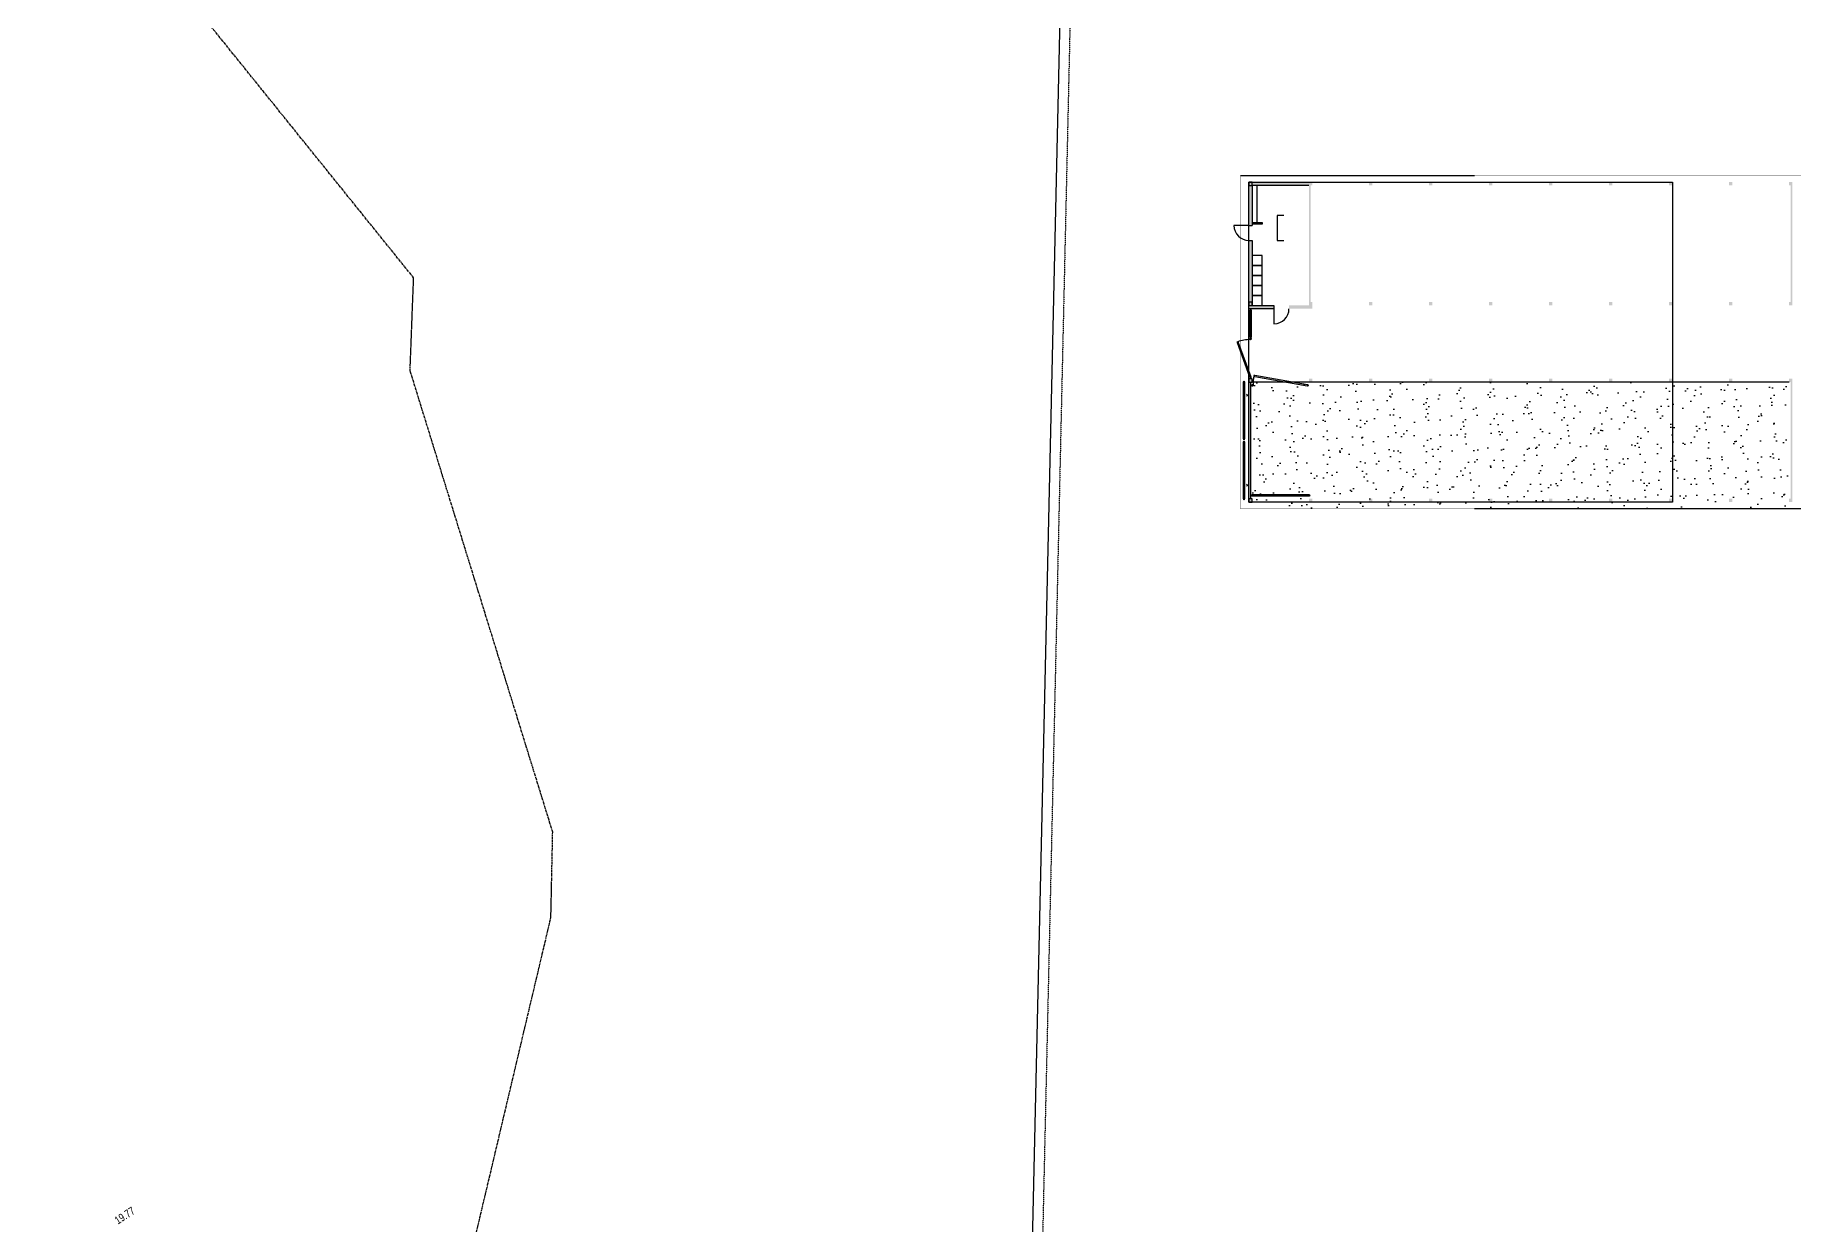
# Model space of a CAD drawing. Header units: inches. Extents: x -625442 to 34963, y -27993 to 66986.
# Drawn here: x -451844 to -447608, y 33064 to 35919 of the extents above; entities that cross this region are included whole.
import ezdxf
from ezdxf.enums import TextEntityAlignment as Align

# ---------------------------------------------------------------- set-up
doc = ezdxf.new("R2010")
doc.units = ezdxf.units.IN
doc.header["$LTSCALE"] = 0.5
doc.header["$MEASUREMENT"] = 0
for name, pattern in [('DIVIDE2', [0.625, 0.25, -0.125, 0, -0.125, 0, -0.125]), ('HIDDEN', [0.375, 0.25, -0.125]), ('PHANTOM', [20, 10, -2, 2, -2, 2, -2])]:
    doc.linetypes.add(name, pattern=pattern)
for name, color, linetype in [('0-TEXT', 30, 'Continuous'), ('A-ANNO-SYMB', 254, 'Continuous'), ('A-BLDG-ELEV-HIDN', 252, 'HIDDEN'), ('A-DOOR', 51, 'Continuous'), ('A-ELEV-PATT-SH30', 201, 'Continuous'), ('A-FLOR-BELO-LGHT', 143, 'Continuous'), ('A-WALL-OTLN', 90, 'Continuous'), ('FEMA FLOOD ZONE', 190, 'PHANTOM'), ('FENCE', 7, 'FEN_LINE'), ('P-BELOW-LIGHT', 143, 'Continuous'), ('P-FURNITURE', 201, 'Continuous'), ('SECTION LINE', 101, 'DIVIDE2'), ('SPOT ELEVATION TEXT', 252, 'Continuous')]:
    doc.layers.add(name, color=color, linetype=linetype)
doc.styles.add('BLDG', font='IC-Romans.shx', dxfattribs={"width": 0.8})
doc.styles.get("Standard").update_dxf_attribs({"font": 'Arial.ttf'})
doc.linetypes.add('FEN_LINE', pattern='A,0.5,-0.2,[" X ",Standard,S=0.1,R=0,X=-0.1,Y=-0.05],-0.25', length=0.95)

msp = doc.modelspace()

# ---------------------------------------------------------------- hatches: boundary and pattern name
at = {"layer": 'A-ANNO-SYMB', "ltscale": 0.5}
h = msp.add_hatch(dxfattribs=at)
h.set_pattern_fill('ANSI31', color=256)
h.set_pattern_definition([(45, (-490512.90022, -16205.5009), (-0.08838834765, 0.08838834765), [])])
h.paths.add_polyline_path([(-448923.57434, 34806.67864), (-448931.57434, 34806.67864), (-448931.57434, 34798.67864), (-448923.57434, 34798.67864)])
h.paths.add_polyline_path([(-448927.57434, 35086.67864), (-448931.57434, 35086.67864), (-448931.57434, 34806.67864), (-448927.57434, 34806.67864)])
h.paths.add_polyline_path([(-448779.57434, 34806.67864), (-448787.57434, 34806.67864), (-448787.57434, 34798.67864), (-448779.57434, 34798.67864)])
h.paths.add_polyline_path([(-448923.57434, 35094.67864), (-448931.57434, 35094.67864), (-448931.57434, 35086.67864), (-448927.57434, 35086.67864), (-448923.57434, 35086.67864)])
h.paths.add_polyline_path([(-448779.57434, 35094.67864), (-448787.57434, 35094.67864), (-448787.57434, 35086.67864), (-448779.57434, 35086.67864)])
h.paths.add_polyline_path([(-448635.57434, 35094.67864), (-448643.57434, 35094.67864), (-448643.57434, 35086.67864), (-448635.57434, 35086.67864)])
h.paths.add_polyline_path([(-448635.57434, 34806.67864), (-448643.57434, 34806.67864), (-448643.57434, 34798.67864), (-448635.57434, 34798.67864)])
h.paths.add_polyline_path([(-448491.57434, 34806.67864), (-448499.57434, 34806.67864), (-448499.57434, 34798.67864), (-448491.57434, 34798.67864)])
h.paths.add_polyline_path([(-448491.57434, 35094.67864), (-448499.57434, 35094.67864), (-448499.57434, 35086.67864), (-448491.57434, 35086.67864)])
h.paths.add_polyline_path([(-448347.57434, 35094.67864), (-448355.57434, 35094.67864), (-448355.57434, 35086.67864), (-448347.57434, 35086.67864)])
h.paths.add_polyline_path([(-448347.57434, 34806.67864), (-448355.57434, 34806.67864), (-448355.57434, 34798.67864), (-448347.57434, 34798.67864)])
h.paths.add_polyline_path([(-448203.57434, 34806.67864), (-448211.57434, 34806.67864), (-448211.57434, 34798.67864), (-448203.57434, 34798.67864)])
h.paths.add_polyline_path([(-448203.57434, 35094.67864), (-448211.57434, 35094.67864), (-448211.57434, 35086.67864), (-448203.57434, 35086.67864)])
h.paths.add_polyline_path([(-448059.57434, 35094.67864), (-448067.57434, 35094.67864), (-448067.57434, 35086.67864), (-448059.57434, 35086.67864)])
h.paths.add_polyline_path([(-448059.57434, 34806.67864), (-448067.57434, 34806.67864), (-448067.57434, 34798.67864), (-448059.57434, 34798.67864)])
h.paths.add_polyline_path([(-447915.57434, 34806.67864), (-447923.57434, 34806.67864), (-447923.57434, 34798.67864), (-447915.57434, 34798.67864)])
h.paths.add_polyline_path([(-447915.57434, 35094.67864), (-447923.57434, 35094.67864), (-447923.57434, 35086.67864), (-447915.57434, 35086.67864)])
h.paths.add_polyline_path([(-447771.57434, 35094.67864), (-447779.57434, 35094.67864), (-447779.57434, 35086.67864), (-447771.57434, 35086.67864)])
h.paths.add_polyline_path([(-447771.57434, 34806.67864), (-447779.57434, 34806.67864), (-447779.57434, 34798.67864), (-447771.57434, 34798.67864)])
h.paths.add_polyline_path([(-447627.57434, 34806.67864), (-447631.57434, 34806.67864), (-447635.57434, 34806.67864), (-447635.57434, 34798.67864), (-447627.57434, 34798.67864)])
h.paths.add_polyline_path([(-447627.57434, 35086.67864), (-447631.57434, 35086.67864), (-447631.57434, 34806.67864), (-447627.57434, 34806.67864)])
h.paths.add_polyline_path([(-447627.57434, 35094.67864), (-447635.57434, 35094.67864), (-447635.57434, 35086.67864), (-447627.57434, 35086.67864)])
h.paths.add_polyline_path([(-447627.57434, 35278.67864), (-447631.57434, 35278.67864), (-447635.57434, 35278.67864), (-447635.57434, 35270.67864), (-447627.57434, 35270.67864)])
h.paths.add_polyline_path([(-447627.57434, 35558.67864), (-447631.57434, 35558.67864), (-447631.57434, 35278.67864), (-447627.57434, 35278.67864)])
h.paths.add_polyline_path([(-447771.57434, 35278.67864), (-447779.57434, 35278.67864), (-447779.57434, 35270.67864), (-447771.57434, 35270.67864)])
h.paths.add_polyline_path([(-447915.57434, 35278.67864), (-447923.57434, 35278.67864), (-447923.57434, 35270.67864), (-447915.57434, 35270.67864)])
h.paths.add_polyline_path([(-448059.57434, 35278.67864), (-448067.57434, 35278.67864), (-448067.57434, 35270.67864), (-448059.57434, 35270.67864)])
h.paths.add_polyline_path([(-448203.57434, 35278.67864), (-448211.57434, 35278.67864), (-448211.57434, 35270.67864), (-448203.57434, 35270.67864)])
h.paths.add_polyline_path([(-448347.57434, 35278.67864), (-448355.57434, 35278.67864), (-448355.57434, 35270.67864), (-448347.57434, 35270.67864)])
h.paths.add_polyline_path([(-448491.57434, 35278.67864), (-448499.57434, 35278.67864), (-448499.57434, 35270.67864), (-448491.57434, 35270.67864)])
h.paths.add_polyline_path([(-448635.57434, 35278.67864), (-448643.57434, 35278.67864), (-448643.57434, 35270.67864), (-448635.57434, 35270.67864)])
h.paths.add_polyline_path([(-448779.57434, 35278.67864), (-448787.57434, 35278.67864), (-448787.57434, 35270.67864), (-448779.57434, 35270.67864)])
h.paths.add_polyline_path([(-448779.57434, 35270.67864), (-448835.57434, 35270.67864), (-448835.57434, 35262.67864), (-448779.57434, 35262.67864)])
h.paths.add_polyline_path([(-448871.57434, 35270.67864), (-448931.57434, 35270.67864), (-448931.57434, 35262.67864), (-448871.57434, 35262.67864)])
h.paths.add_polyline_path([(-448923.57434, 35278.67864), (-448931.57434, 35278.67864), (-448931.57434, 35270.67864), (-448923.57434, 35270.67864)])
h.paths.add_polyline_path([(-448783.57434, 35558.67864), (-448787.57434, 35558.67864), (-448787.57434, 35278.67864), (-448783.57434, 35278.67864)])
h.paths.add_polyline_path([(-448923.57434, 35566.67864), (-448931.57434, 35566.67864), (-448931.57434, 35558.67864), (-448923.57434, 35558.67864)])
h.paths.add_polyline_path([(-448787.57434, 35566.67864), (-448923.57434, 35566.67864), (-448923.57434, 35558.67864), (-448899.57434, 35558.67864), (-448787.57434, 35558.67864)])
h.paths.add_polyline_path([(-448779.57434, 35566.67864), (-448787.57434, 35566.67864), (-448787.57434, 35558.67864), (-448783.57434, 35558.67864), (-448779.57434, 35558.67864)])
h.paths.add_polyline_path([(-448899.57434, 35469.34776), (-448923.57434, 35469.34776), (-448923.57434, 35466.0132), (-448899.57434, 35466.0132)])
h.paths.add_polyline_path([(-448635.57434, 35566.67864), (-448643.57434, 35566.67864), (-448643.57434, 35558.67864), (-448635.57434, 35558.67864)])
h.paths.add_polyline_path([(-448491.57434, 35566.67864), (-448499.57434, 35566.67864), (-448499.57434, 35558.67864), (-448491.57434, 35558.67864)])
h.paths.add_polyline_path([(-448347.57434, 35566.67864), (-448355.57434, 35566.67864), (-448355.57434, 35558.67864), (-448347.57434, 35558.67864)])
h.paths.add_polyline_path([(-448203.57434, 35566.67864), (-448211.57434, 35566.67864), (-448211.57434, 35558.67864), (-448203.57434, 35558.67864)])
h.paths.add_polyline_path([(-448059.57434, 35566.67864), (-448067.57434, 35566.67864), (-448067.57434, 35558.67864), (-448059.57434, 35558.67864)])
h.paths.add_polyline_path([(-447915.57434, 35566.67864), (-447923.57434, 35566.67864), (-447923.57434, 35558.67864), (-447915.57434, 35558.67864)])
h.paths.add_polyline_path([(-447771.57434, 35566.67864), (-447779.57434, 35566.67864), (-447779.57434, 35558.67864), (-447771.57434, 35558.67864)])
h.paths.add_polyline_path([(-447627.57434, 35566.67864), (-447635.57434, 35566.67864), (-447635.57434, 35558.67864), (-447627.57434, 35558.67864)])
h.paths.add_polyline_path([(-448923.57434, 35426.67864), (-448931.57434, 35426.67864), (-448931.57434, 35278.67864), (-448923.57434, 35278.67864)])
h.paths.add_polyline_path([(-448931.57434, 35462.67864), (-448923.57434, 35462.67864), (-448923.57434, 35558.67864), (-448931.57434, 35558.67864)])
at = {"layer": 'A-ELEV-PATT-SH30', "ltscale": 0.5}
h = msp.add_hatch(dxfattribs=at)
h.set_pattern_fill('AR-SAND', color=256, scale=32, angle=90)
h.set_pattern_definition([(127.5, (-476708.17, -23876.31), (-61.65836, -2.015787), [0, -48.64, 0, -54.4, 0, -52]), (97.5, (-476708.17, -23876.31), (-90.30867, 56.63285), [0, -26.24, 0, -43.84, 0, -16.8]), (57.5, (-476708.17, -23915.67), (-0.18109, 99.65254), [0, -16, 0, -57.6, 0, -75.2]), (47.5, (-476708.17, -23915.67), (-28.08562, 96.19605), [0, -8, 0, -37.76, 0, -43.2])])
h.paths.add_polyline_path([(-448923.57434, 35086.67864), (-447631.57434, 35086.67864), (-447631.57434, 34782.67864), (-448923.57434, 34782.67864)])

# ---------------------------------------------------------------- linework, layer by layer
at = {"layer": '0-TEXT', "ltscale": 0.5}
for p, q in [((-448911.57434, 35469.34776), (-448911.57434, 35558.67864)), ((-448863.57434, 35486.67864), (-448863.57434, 35426.67864)), ((-448847.57434, 35486.67864), (-448863.57434, 35486.67864)), ((-448863.57434, 35426.67864), (-448847.57434, 35426.67864))]:
    msp.add_line(p, q, dxfattribs=at)
for points in [[(-448923.57434, 35390.67864), (-448923.57434, 35366.67864), (-448899.57434, 35366.67864), (-448899.57434, 35390.67864)], [(-448923.57434, 35366.67864), (-448923.57434, 35342.67864), (-448899.57434, 35342.67864), (-448899.57434, 35366.67864)], [(-448923.57434, 35342.67864), (-448923.57434, 35318.67864), (-448899.57434, 35318.67864), (-448899.57434, 35342.67864)], [(-448923.57434, 35318.67864), (-448923.57434, 35294.67864), (-448899.57434, 35294.67864), (-448899.57434, 35318.67864)], [(-448923.57434, 35294.67864), (-448923.57434, 35270.67864), (-448899.57434, 35270.67864), (-448899.57434, 35294.67864)]]:
    msp.add_lwpolyline(points, close=True, dxfattribs=at)
at = {"layer": 'A-BLDG-ELEV-HIDN', "ltscale": 0.5}
for p, q in [((-448951.57434, 34782.67864), (-448951.57434, 35582.67864)), ((-448951.57434, 35582.67864), (-447607.57434, 35582.67864)), ((-447607.57434, 34782.67864), (-448951.57434, 34782.67864))]:
    msp.add_line(p, q, dxfattribs=at)
at = {"layer": 'A-DOOR', "ltscale": 0.5}
for p, q in [((-448931.57434, 35462.67864), (-448967.57434, 35462.67864)), ((-448871.57434, 35262.67864), (-448871.57434, 35226.67864))]:
    msp.add_line(p, q, dxfattribs=at)
for centre, start, end in [((-448931.57434, 35462.67864), 180, 270), ((-448871.57434, 35262.67864), 270, 0)]:
    msp.add_arc(centre, 36, start, end, dxfattribs=at)
at = {"layer": 'A-FLOR-BELO-LGHT', "ltscale": 0.5}
msp.add_line((-447635.57434, 35086.67864), (-448923.57434, 35086.67864), dxfattribs=at)
at = {"layer": 'A-WALL-OTLN', "ltscale": 0.5}
for p, q in [((-448931.57434, 35462.67864), (-448923.57434, 35462.67864)), ((-448931.57434, 35426.67864), (-448923.57434, 35426.67864)), ((-448871.57434, 35270.67864), (-448871.57434, 35262.67864)), ((-448935.57434, 35055.43078), (-448931.57434, 35055.43078)), ((-448935.57434, 34839.44361), (-448931.57434, 34839.44361))]:
    msp.add_line(p, q, dxfattribs=at)
for points in [[(-448931.57434, 35566.67864), (-448931.57434, 35558.67864), (-448923.57434, 35558.67864), (-448923.57434, 35566.67864)], [(-448931.57434, 35278.67864), (-448931.57434, 35270.67864), (-448923.57434, 35270.67864), (-448923.57434, 35278.67864)], [(-448931.57434, 35094.67864), (-448931.57434, 35086.67864), (-448923.57434, 35086.67864), (-448923.57434, 35094.67864)], [(-448927.57434, 35086.67864), (-448927.57434, 34806.67864), (-448931.57434, 34806.67864), (-448931.57434, 35086.67864)], [(-448931.57434, 34806.67864), (-448931.57434, 34798.67864), (-448923.57434, 34798.67864), (-448923.57434, 34806.67864)]]:
    msp.add_lwpolyline(points, close=True, dxfattribs=at)
for points in [[(-448931.57434, 35462.67864), (-448931.57434, 35558.67864), (-448923.57434, 35558.67864), (-448923.57434, 35462.67864)], [(-448787.57434, 35558.67864), (-448923.57434, 35558.67864), (-448923.57434, 35566.67864), (-448787.57434, 35566.67864)], [(-448923.57434, 35469.34776), (-448899.57434, 35469.34776), (-448899.57434, 35466.0132), (-448923.57434, 35466.0132)], [(-448923.57434, 35426.67864), (-448923.57434, 35278.67864), (-448931.57434, 35278.67864), (-448931.57434, 35426.67864)], [(-448871.57434, 35262.67864), (-448931.57434, 35262.67864), (-448931.57434, 35270.67864), (-448871.57434, 35270.67864)]]:
    msp.add_lwpolyline(points, dxfattribs=at)
for centre in [(-448935.57434, 35055.43078), (-448935.57434, 34839.44361)]:
    msp.add_arc(centre, 2, 90, 270, dxfattribs=at)
at = {"layer": 'FEMA FLOOD ZONE'}
msp.add_lwpolyline([(-451926.43524, 30247.61468), (-451106.21353, 31690.11821), (-450606.8183, 33801.41301), (-450602.54048, 34006.71055), (-450944.75809, 35114.46209), (-450936.20274, 35336.86771), (-451650.92597, 36223.53279)], dxfattribs=at)
at = {"layer": 'FENCE'}
msp.add_lwpolyline([(-454541.52855, 26320.38452), (-449601.46382, 26359.87047), (-448922.57177, 56440.86474)], dxfattribs=at)
at = {"layer": 'P-BELOW-LIGHT'}
msp.add_lwpolyline([(-448931.57434, 35566.67864), (-447915.47974, 35566.67864), (-447915.47974, 34798.43944), (-448931.57434, 34798.43944)], close=True, dxfattribs=at)
at = {"layer": 'P-FURNITURE', "ltscale": 0.5}
for points in [[(-448928.76184, 35258.74114, -0.2506464417), (-448928.23349, 35259.72891), (-448928.06841, 35260.79097, -0.8565738161), (-448927.08028, 35260.79097), (-448926.9152, 35259.72891, -0.2506464418), (-448926.38684, 35258.74114), (-448926.38684, 35194.63325, -0.2506464418), (-448926.9152, 35193.64549), (-448927.08028, 35192.58343, -0.8565738161), (-448928.06841, 35192.58343), (-448928.23349, 35193.64549, -0.2506464417), (-448928.76184, 35194.63325)], [(-448959.34106, 35181.99425), (-448959.54919, 35183.04871, -0.8565738161), (-448958.62064, 35183.38668), (-448958.10227, 35182.44513, -0.2506464418), (-448957.26795, 35181.69764), (-448927.13327, 35098.90331, -0.2506464418), (-448927.29193, 35097.7944), (-448927.08381, 35096.73993, -0.8565738161), (-448928.01235, 35096.40197), (-448928.53072, 35097.34352, -0.2506464417), (-448929.36504, 35098.09101), (-448959.49972, 35180.88534, -0.2506464417)]]:
    msp.add_lwpolyline(points, format="xyb", close=True, dxfattribs=at)
at = {"layer": 'P-FURNITURE', "ltscale": 0.5, "flags": 128}
for points in [[(-448926.38685, 35190.68451, -0.2496291565), (-448926.91365, 35189.70047), (-448927.07624, 35188.63469, -0.8565738161), (-448928.06437, 35188.63469), (-448928.22945, 35189.69675, -0.2517319685), (-448928.76184, 35190.6872, -0.2506464417), (-448928.23349, 35191.67496), (-448928.06841, 35192.73702, -0.8565738161), (-448927.08028, 35192.73702), (-448926.9152, 35191.67496, -0.2506464418), (-448926.38684, 35190.6872)], [(-448923.62561, 35077.49115, 0.2496291565), (-448922.64156, 35078.01795), (-448921.57579, 35078.18054, 0.8565738161), (-448921.57579, 35079.16867), (-448922.63784, 35079.33375, 0.2517319685), (-448923.62829, 35079.86614, 0.2506464417), (-448924.61606, 35079.33779), (-448925.67811, 35079.17271, 0.8565738161), (-448925.67811, 35078.18458), (-448924.61606, 35078.0195, 0.2506464418), (-448923.62829, 35077.49114)]]:
    msp.add_lwpolyline(points, format="xyb", dxfattribs=at)
for points in [[(-448944.75329, 34950.61614), (-448944.75329, 35086.72404, -0.2506464417), (-448944.22494, 35087.7118), (-448944.05986, 35088.77386, -0.8565738161), (-448943.07172, 35088.77386), (-448942.90664, 35087.7118, -0.2506464418), (-448942.37829, 35086.72404), (-448942.37829, 34950.61614, -0.2506464418), (-448942.90664, 34949.62838), (-448943.07172, 34948.56632, -0.8565738161), (-448944.05986, 34948.56632), (-448944.22494, 34949.62838, -0.2506464417)], [(-448917.49592, 35102.4502, 0.2506464417), (-448918.56043, 35102.10139), (-448919.63501, 35102.12325, 0.8565738161), (-448919.8066, 35101.15012), (-448918.78935, 35100.80313, 0.2506464418), (-448917.90833, 35100.11128), (-448791.64572, 35077.84777, 0.2506464418), (-448790.58121, 35078.19658), (-448789.50663, 35078.17472, 0.8565738161), (-448789.33504, 35079.14785), (-448790.35229, 35079.49484, 0.2506464417), (-448791.23331, 35080.18669)], [(-448944.71908, 34806.6247), (-448944.71908, 34942.73259, -0.2506464417), (-448944.19072, 34943.72036), (-448944.02564, 34944.78241, -0.8565738161), (-448943.03751, 34944.78241), (-448942.87243, 34943.72036, -0.2506464418), (-448942.34408, 34942.73259), (-448942.34408, 34806.6247, -0.2506464418), (-448942.87243, 34805.63693), (-448943.03751, 34804.57488, -0.8565738161), (-448944.02564, 34804.57488), (-448944.19072, 34805.63693, -0.2506464417)], [(-448923.61974, 34815.86614, 0.2506464417), (-448924.6075, 34815.33779), (-448925.66956, 34815.17271, 0.8565738161), (-448925.66956, 34814.18458), (-448924.6075, 34814.0195, 0.2506464418), (-448923.61974, 34813.49114), (-448787.51184, 34813.49114, 0.2506464418), (-448786.52408, 34814.0195), (-448785.46202, 34814.18458, 0.8565738161), (-448785.46202, 34815.17271), (-448786.52408, 34815.33779, 0.2506464417), (-448787.51184, 34815.86614)]]:
    msp.add_lwpolyline(points, format="xyb", close=True, dxfattribs=at)
at = {"layer": 'P-FURNITURE', "ltscale": 0.5}
for centre, radius, start, end in [((-448927.57434, 35096.64312), 92.05395, 90.31090503, 109.68491922), ((-448789.49611, 35078.6746), 132.15647, 169.78055508, 180.21921616)]:
    msp.add_arc(centre, radius, start, end, dxfattribs=at)
at = {"layer": 'SECTION LINE'}
msp.add_line((-448791.04081, 61205.17811), (-449577.99515, 26336.05729), dxfattribs=at)

# ---------------------------------------------------------------- texts
at = {"layer": 'SPOT ELEVATION TEXT', "style": 'BLDG', "width": 0.8}
msp.add_text('19.77', height=19.2, rotation=33, dxfattribs=at).set_placement((-451624.41725, 33078.2644), align=Align.CENTER)

doc.saveas('drawing.dxf')
